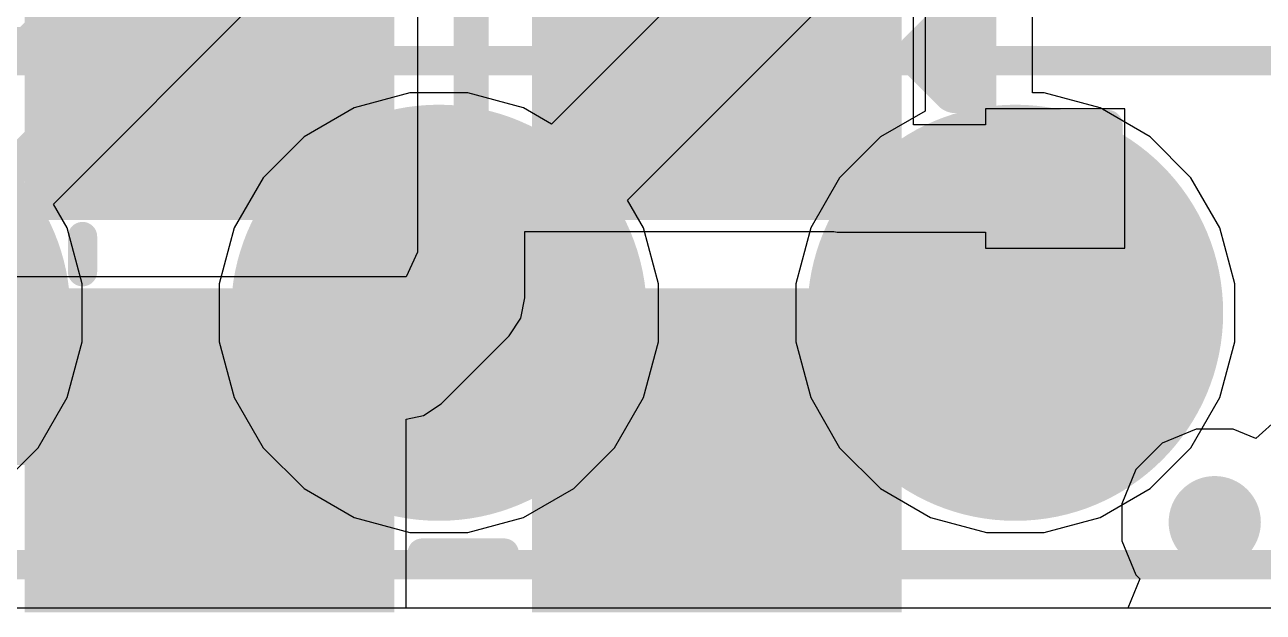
# Model space of a CAD drawing. Header units: inches. Extents: x 0 to 5429, y 0 to 5429.
# Drawn here: x 10.77 to 16.14, y 8.39 to 10.93 of the extents above; entities that cross this region are included whole.
import ezdxf

# ---------------------------------------------------------------- set-up
doc = ezdxf.new("R2010")
doc.units = ezdxf.units.IN
for name, color, linetype in [('Bottom Layer', 5, 'Continuous'), ('Bottom Overlay', 54, 'Continuous'), ('Bottom Paste', 16, 'Continuous'), ('Bottom Solder', 6, 'Continuous'), ('Ground', 16, 'Continuous'), ('Multi-Layer', 9, 'Continuous'), ('Power', 76, 'Continuous'), ('Top Layer', 1, 'Continuous'), ('Top Overlay', 2, 'Continuous'), ('Top Paste', 8, 'Continuous'), ('Top Solder', 216, 'Continuous'), ('Via Holes', 16, 'Continuous')]:
    doc.layers.add(name, color=color, linetype=linetype)

# ---------------------------------------------------------------- blocks, each defined once
blk = doc.blocks.new('POGO_6_P___B_7')
at = {"layer": 'Bottom Layer'}
h = blk.add_hatch(color=5, dxfattribs=at)
edge = h.paths.add_edge_path()
edge.add_arc((2.5, 0), 0.8, 0, 360)
h = blk.add_hatch(color=5, dxfattribs=at)
edge = h.paths.add_edge_path()
edge.add_arc((5, 0), 0.8, 0, 360)
h = blk.add_hatch(color=5, dxfattribs=at)
edge = h.paths.add_edge_path()
edge.add_arc((7.5, 0), 0.8, 0, 360)
at = {"layer": 'Bottom Paste'}
h = blk.add_hatch(color=16, dxfattribs=at)
edge = h.paths.add_edge_path()
edge.add_arc((2.5, 0), 0.8, 0, 360)
h = blk.add_hatch(color=16, dxfattribs=at)
edge = h.paths.add_edge_path()
edge.add_arc((5, 0), 0.8, 0, 360)
h = blk.add_hatch(color=16, dxfattribs=at)
edge = h.paths.add_edge_path()
edge.add_arc((7.5, 0), 0.8, 0, 360)
at = {"layer": 'Bottom Solder'}
h = blk.add_hatch(color=6, dxfattribs=at)
edge = h.paths.add_edge_path()
edge.add_arc((2.5, 0), 0.9016, 0, 360)
h = blk.add_hatch(color=6, dxfattribs=at)
edge = h.paths.add_edge_path()
edge.add_arc((5, 0), 0.9016, 0, 360)
h = blk.add_hatch(color=6, dxfattribs=at)
edge = h.paths.add_edge_path()
edge.add_arc((7.5, 0), 0.9016, 0, 360)
at = {"layer": 'Bottom Overlay', "const_width": 0.127}
for points in [[(-6.076, 1.0922), (8.6614, 1.0922)], [(-6.076, -1.0922), (8.6614, -1.0922)]]:
    blk.add_lwpolyline(points, dxfattribs=at)
blk = doc.blocks.new('X322540MPB4SI__18')
at = {"layer": 'Top Layer'}
for points in [[(-1.8, 1.45), (-0.4, 1.45), (-0.4, 0.25), (-1.8, 0.25)], [(0.4, 1.45), (1.8, 1.45), (1.8, 0.25), (0.4, 0.25)], [(-1.8, -0.25), (-0.4, -0.25), (-0.4, -1.45), (-1.8, -1.45)], [(0.4, -0.25), (1.8, -0.25), (1.8, -1.45), (0.4, -1.45)]]:
    blk.add_hatch(color=1, dxfattribs=at).paths.add_polyline_path(points)
at = {"layer": 'Top Paste'}
for points in [[(-1.8, 1.45), (-0.4, 1.45), (-0.4, 0.25), (-1.8, 0.25)], [(0.4, 1.45), (1.8, 1.45), (1.8, 0.25), (0.4, 0.25)], [(-1.8, -0.25), (-0.4, -0.25), (-0.4, -1.45), (-1.8, -1.45)], [(0.4, -0.25), (1.8, -0.25), (1.8, -1.45), (0.4, -1.45)]]:
    blk.add_hatch(color=8, dxfattribs=at).paths.add_polyline_path(points)
at = {"layer": 'Top Solder'}
for points in [[(-1.9016, 1.5516), (-0.2984, 1.5516), (-0.2984, 0.1484), (-1.9016, 0.1484)], [(0.2984, 1.5516), (1.9016, 1.5516), (1.9016, 0.1484), (0.2984, 0.1484)], [(-1.9016, -0.1484), (-0.2984, -0.1484), (-0.2984, -1.5516), (-1.9016, -1.5516)], [(0.2984, -0.1484), (1.9016, -0.1484), (1.9016, -1.5516), (0.2984, -1.5516)]]:
    blk.add_hatch(color=216, dxfattribs=at).paths.add_polyline_path(points)
at = {"layer": 'Top Overlay'}
for points, const_width in [([(0.1778, 1.2954), (-0.1778, 1.2954)], 0.127), ([(-1.651, 0.0762), (-1.651, -0.0762)], 0.127), ([(1.651, 0.0762), (1.651, -0.0762)], 0.127), ([(-1.9812, -0.8636), (-2.1336, -0.7112)], 0.2), ([(-2.1336, -0.7112), (-2.1336, -1.016)], 0.2), ([(-1.9812, -0.8636), (-2.1336, -1.016)], 0.2), ([(0.1778, -1.2954), (-0.1778, -1.2954)], 0.127)]:
    blk.add_lwpolyline(points, dxfattribs=dict(at, const_width=const_width))
for points, const_width in [([(-0.2095, 1.2954, 1), (-0.1461, 1.2954, 1)], 0.0635), ([(0.1461, 1.2954, 1), (0.2095, 1.2954, 1)], 0.0635), ([(-1.6827, 0.0762, 1), (-1.6193, 0.0762, 1)], 0.0635), ([(1.6193, 0.0762, 1), (1.6827, 0.0762, 1)], 0.0635), ([(-1.6827, -0.0762, 1), (-1.6193, -0.0762, 1)], 0.0635), ([(1.6193, -0.0762, 1), (1.6827, -0.0762, 1)], 0.0635), ([(-2.1836, -0.7112, 1), (-2.0836, -0.7112, 1)], 0.1), ([(-2.1836, -0.7112, 1), (-2.0836, -0.7112, 1)], 0.1), ([(-2.0312, -0.8636, 1), (-1.9312, -0.8636, 1)], 0.1), ([(-2.0312, -0.8636, 1), (-1.9312, -0.8636, 1)], 0.1), ([(-2.1836, -1.016, 1), (-2.0836, -1.016, 1)], 0.1), ([(-2.1836, -1.016, 1), (-2.0836, -1.016, 1)], 0.1), ([(-0.2095, -1.2954, 1), (-0.1461, -1.2954, 1)], 0.0635), ([(0.1461, -1.2954, 1), (0.2095, -1.2954, 1)], 0.0635)]:
    blk.add_lwpolyline(points, format="xyb", close=True, dxfattribs=dict(at, const_width=const_width))
blk = doc.blocks.new('CAP_0201_78')
at = {"layer": 'Top Layer'}
for points in [[(-0.45, 0.15), (-0.15, 0.15), (-0.15, -0.15), (-0.45, -0.15)], [(0.15, 0.15), (0.45, 0.15), (0.45, -0.15), (0.15, -0.15)]]:
    blk.add_hatch(color=1, dxfattribs=at).paths.add_polyline_path(points)
at = {"layer": 'Top Paste'}
for points in [[(-0.45, 0.15), (-0.15, 0.15), (-0.15, -0.15), (-0.45, -0.15)], [(0.15, 0.15), (0.45, 0.15), (0.45, -0.15), (0.15, -0.15)]]:
    blk.add_hatch(color=8, dxfattribs=at).paths.add_polyline_path(points)
at = {"layer": 'Top Solder'}
for points in [[(-0.505, 0.205), (-0.095, 0.205), (-0.095, -0.205), (-0.505, -0.205)], [(0.095, 0.205), (0.505, 0.205), (0.505, -0.205), (0.095, -0.205)]]:
    blk.add_hatch(color=216, dxfattribs=at).paths.add_polyline_path(points)
at = {"layer": 'Top Overlay', "const_width": 0.127}
for points in [[(-0.5334, 0.2286), (-0.5334, -0.2286)], [(-0.5334, 0.2286), (-0.2032, 0.2286)], [(0.2032, 0.2286), (0.5334, 0.2286)], [(0.5334, 0.2286), (0.5334, -0.2286)], [(-0.5334, -0.2286), (-0.2032, -0.2286)], [(0.2032, -0.2286), (0.5334, -0.2286)]]:
    blk.add_lwpolyline(points, dxfattribs=at)
at = {"layer": 'Top Overlay', "const_width": 0.0635}
for points in [[(-0.5651, 0.2286, 1), (-0.5016, 0.2286, 1)], [(-0.5651, 0.2286, 1), (-0.5016, 0.2286, 1)], [(-0.2349, 0.2286, 1), (-0.1714, 0.2286, 1)], [(0.1714, 0.2286, 1), (0.2349, 0.2286, 1)], [(0.5016, 0.2286, 1), (0.5651, 0.2286, 1)], [(0.5016, 0.2286, 1), (0.5651, 0.2286, 1)], [(-0.5651, -0.2286, 1), (-0.5016, -0.2286, 1)], [(-0.5651, -0.2286, 1), (-0.5016, -0.2286, 1)], [(-0.2349, -0.2286, 1), (-0.1714, -0.2286, 1)], [(0.1714, -0.2286, 1), (0.2349, -0.2286, 1)], [(0.5016, -0.2286, 1), (0.5651, -0.2286, 1)], [(0.5016, -0.2286, 1), (0.5651, -0.2286, 1)]]:
    blk.add_lwpolyline(points, format="xyb", close=True, dxfattribs=at)

msp = doc.modelspace()

# ---------------------------------------------------------------- hatches: boundary and pattern name
at = {"layer": 'Bottom Layer'}
h = msp.add_hatch(color=5, dxfattribs=at)
edge = h.paths.add_edge_path()
edge.add_arc((15.9343, 8.7793), 0.2, 0, 360)
at = {"layer": 'Ground'}
h = msp.add_hatch(color=16, dxfattribs=at)
edge = h.paths.add_edge_path()
edge.add_arc((15.9343, 8.7793), 0.2, 0, 360)
at = {"layer": 'Power'}
h = msp.add_hatch(color=76, dxfattribs=at)
edge = h.paths.add_edge_path()
edge.add_arc((15.9343, 8.7793), 0.2, 0, 360)
at = {"layer": 'Top Layer'}
h = msp.add_hatch(color=1, dxfattribs=at)
edge = h.paths.add_edge_path()
edge.add_arc((15.9343, 8.7793), 0.2, 0, 360)
at = {"layer": 'Via Holes'}
h = msp.add_hatch(color=7, dxfattribs=at)
edge = h.paths.add_edge_path()
edge.add_arc((15.9343, 8.7793), 0.1, 0, 360)

# ---------------------------------------------------------------- linework, layer by layer
at = {"layer": 'Bottom Layer'}
for p, q in [((10.897, 10.1578), (13.0156, 12.2764)), ((14.3211, 11.7683), (13.0574, 10.5047)), ((15.1438, 10.6392), (15.1438, 11.7323)), ((13.3871, 10.175), (14.5603, 11.3483)), ((14.6776, 11.2997), (14.6776, 10.5605)), ((12.4438, 10.6392), (12.2016, 10.5743)), ((12.6946, 10.6392), (12.4438, 10.6392)), ((12.9368, 10.5743), (12.6946, 10.6392)), ((15.1946, 10.6392), (15.1438, 10.6392)), ((15.4368, 10.5743), (15.1946, 10.6392)), ((12.2016, 10.5743), (11.9844, 10.4489)), ((13.0574, 10.5047), (12.9368, 10.5743)), ((14.6776, 10.5605), (14.4844, 10.4489)), ((15.654, 10.4489), (15.4368, 10.5743)), ((11.9844, 10.4489), (11.8071, 10.2716)), ((14.4844, 10.4489), (14.3071, 10.2716)), ((15.8313, 10.2716), (15.654, 10.4489)), ((11.8071, 10.2716), (11.6817, 10.0544)), ((14.3071, 10.2716), (14.1817, 10.0544)), ((15.9567, 10.0544), (15.8313, 10.2716)), ((10.9567, 10.0544), (10.897, 10.1578)), ((13.4567, 10.0544), (13.3871, 10.175)), ((11.0216, 9.8122), (10.9567, 10.0544)), ((11.6817, 10.0544), (11.6168, 9.8122)), ((13.5216, 9.8122), (13.4567, 10.0544)), ((14.1817, 10.0544), (14.1168, 9.8122)), ((16.0216, 9.8122), (15.9567, 10.0544)), ((11.0216, 9.5614), (11.0216, 9.8122)), ((11.6168, 9.8122), (11.6168, 9.5614)), ((13.5216, 9.5614), (13.5216, 9.8122)), ((14.1168, 9.8122), (14.1168, 9.5614)), ((16.0216, 9.5614), (16.0216, 9.8122)), ((10.9567, 9.3192), (11.0216, 9.5614)), ((11.6168, 9.5614), (11.6817, 9.3192)), ((13.4567, 9.3192), (13.5216, 9.5614)), ((14.1168, 9.5614), (14.1817, 9.3192)), ((15.9567, 9.3192), (16.0216, 9.5614)), ((10.8313, 9.102), (10.9567, 9.3192)), ((11.6817, 9.3192), (11.8071, 9.102)), ((13.3313, 9.102), (13.4567, 9.3192)), ((14.1817, 9.3192), (14.3071, 9.102)), ((15.8313, 9.102), (15.9567, 9.3192)), ((10.654, 8.9247), (10.8313, 9.102)), ((11.8071, 9.102), (11.9844, 8.9247)), ((13.154, 8.9247), (13.3313, 9.102)), ((14.3071, 9.102), (14.4844, 8.9247)), ((15.654, 8.9247), (15.8313, 9.102)), ((11.9844, 8.9247), (12.2016, 8.7993)), ((12.9368, 8.7993), (13.154, 8.9247)), ((14.4844, 8.9247), (14.7016, 8.7993)), ((15.4368, 8.7993), (15.654, 8.9247)), ((12.2016, 8.7993), (12.4438, 8.7344)), ((12.6946, 8.7344), (12.9368, 8.7993)), ((14.7016, 8.7993), (14.9438, 8.7344)), ((15.1946, 8.7344), (15.4368, 8.7993)), ((12.4438, 8.7344), (12.6946, 8.7344)), ((14.9438, 8.7344), (15.1946, 8.7344)), ((24.6512, 8.4063), (5.9616, 8.4071))]:
    msp.add_line(p, q, dxfattribs=at)
at = {"layer": 'Bottom Layer', "const_width": 0.1524}
for points in [[(14.9107, 9.8453), (14.9107, 13.6209)], [(10.0964, 9.6868), (12.8508, 12.4412)], [(10.7853, 10.849), (12.2682, 12.3319)], [(12.5692, 9.6868), (14.5542, 11.6718)], [(9.7314, 10.849), (10.7853, 10.849)], [(14.9107, 9.8453), (15.0692, 9.6868)]]:
    msp.add_lwpolyline(points, dxfattribs=at)
at = {"layer": 'Bottom Layer', "const_width": 0.0762}
for points in [[(10.7472, 10.849, 1), (10.8234, 10.849, 1)], [(10.7472, 10.849, 1), (10.8234, 10.849, 1)], [(14.8726, 9.8453, 1), (14.9488, 9.8453, 1)], [(14.8726, 9.8453, 1), (14.9488, 9.8453, 1)], [(12.5311, 9.6868, 1), (12.6073, 9.6868, 1)], [(15.0311, 9.6868, 1), (15.1073, 9.6868, 1)]]:
    msp.add_lwpolyline(points, format="xyb", close=True, dxfattribs=at)
at = {"layer": 'Ground'}
msp.add_line((24.6512, 8.4063), (5.8604, 8.4071), dxfattribs=at)
at = {"layer": 'Multi-Layer'}
msp.add_line((24.9936, 8.4063), (0.0254, 8.4074), dxfattribs=at)
at = {"layer": 'Power'}
for p, q in [((16.2125, 9.2317), (16.1122, 9.142)), ((15.8541, 9.1825), (15.7059, 9.1211)), ((16.0145, 9.1825), (15.8541, 9.1825)), ((16.1122, 9.142), (16.0145, 9.1825)), ((15.7059, 9.1211), (15.5925, 9.0077)), ((15.5925, 9.0077), (15.5311, 8.8595)), ((15.5311, 8.8595), (15.5311, 8.6991)), ((15.5311, 8.6991), (15.5925, 8.5509)), ((15.5925, 8.5509), (15.6097, 8.5337)), ((15.6097, 8.5337), (15.5571, 8.4067)), ((15.5571, 8.4067), (9.4861, 8.407))]:
    msp.add_line(p, q, dxfattribs=at)
at = {"layer": 'Top Layer'}
for p, q in [((12.476, 11.4884), (12.476, 9.9499)), ((14.627, 10.5017), (14.627, 11.4242)), ((15.5448, 10.571), (14.94, 10.571)), ((14.94, 10.571), (14.94, 10.5017)), ((15.5448, 9.9662), (15.5448, 10.571)), ((14.94, 10.5017), (14.627, 10.5017)), ((12.9422, 9.7521), (12.9422, 10.0384)), ((12.9422, 10.0384), (14.2823, 10.0384)), ((14.2823, 10.0384), (14.2968, 10.0355)), ((14.2968, 10.0355), (14.94, 10.0355)), ((14.94, 10.0355), (14.94, 9.9662)), ((12.476, 9.9499), (12.427, 9.8432)), ((14.94, 9.9662), (15.5448, 9.9662)), ((12.427, 9.8432), (10.7222, 9.8432)), ((12.9245, 9.6629), (12.9422, 9.7521)), ((12.8739, 9.5873), (12.9245, 9.6629)), ((12.5787, 9.2921), (12.8739, 9.5873)), ((12.427, 9.2264), (12.5031, 9.2416)), ((12.5031, 9.2416), (12.5787, 9.2921)), ((12.427, 8.4068), (12.427, 9.2264)), ((17.3791, 8.4066), (12.427, 8.4068))]:
    msp.add_line(p, q, dxfattribs=at)
at = {"layer": 'Top Layer', "const_width": 0.1524}
for points in [[(12.7091, 9.7521), (12.7091, 11.4884)], [(13.7746, 10.7908), (14.2714, 11.2876)], [(13.7746, 10.7908), (14.2968, 10.2686)], [(14.2968, 10.2686), (15.2424, 10.2686)], [(12.4139, 9.4569), (12.7091, 9.7521)], [(11.7651, 9.1035), (12.1185, 9.4569)], [(11.9661, 9.4569), (12.1185, 9.4569)], [(12.1185, 9.4569), (12.1439, 9.4823)], [(12.1185, 9.4569), (12.4139, 9.4569)], [(11.7524, 9.1162), (11.7524, 9.1288)], [(10.4008, 9.1034), (11.5746, 9.1034)]]:
    msp.add_lwpolyline(points, dxfattribs=at)
at = {"layer": 'Top Layer', "const_width": 0.0762}
for points in [[(13.7365, 10.7908, 1), (13.8127, 10.7908, 1)], [(13.7365, 10.7908, 1), (13.8127, 10.7908, 1)], [(14.2587, 10.2686, 1), (14.3349, 10.2686, 1)], [(14.2587, 10.2686, 1), (14.3349, 10.2686, 1)], [(15.2043, 10.2686, 1), (15.2805, 10.2686, 1)], [(12.671, 9.7521, 1), (12.7472, 9.7521, 1)], [(12.671, 9.7521, 1), (12.7472, 9.7521, 1)], [(11.928, 9.4569, 1), (12.0042, 9.4569, 1)], [(12.0804, 9.4569, 1), (12.1566, 9.4569, 1)], [(12.0804, 9.4569, 1), (12.1566, 9.4569, 1)], [(12.0804, 9.4569, 1), (12.1566, 9.4569, 1)], [(12.0804, 9.4569, 1), (12.1566, 9.4569, 1)], [(12.1058, 9.4823, 1), (12.182, 9.4823, 1)], [(12.3758, 9.4569, 1), (12.452, 9.4569, 1)], [(12.3758, 9.4569, 1), (12.452, 9.4569, 1)], [(11.7143, 9.1288, 1), (11.7905, 9.1288, 1)], [(11.7143, 9.1162, 1), (11.7905, 9.1162, 1)], [(11.5365, 9.1034, 1), (11.6127, 9.1034, 1)], [(11.727, 9.1035, 1), (11.8032, 9.1035, 1)]]:
    msp.add_lwpolyline(points, format="xyb", close=True, dxfattribs=at)

# ---------------------------------------------------------------- block references
for name, p, rotation in [('X322540MPB4SI__18', (12.6746, 9.9408), 180), ('CAP_0201_78', (15.2424, 9.9686), 90)]:
    msp.add_blockref(name, p, dxfattribs=dict(rotation=rotation))
msp.add_blockref('POGO_6_P___B_7', (7.5692, 9.6868))

doc.saveas('drawing.dxf')
